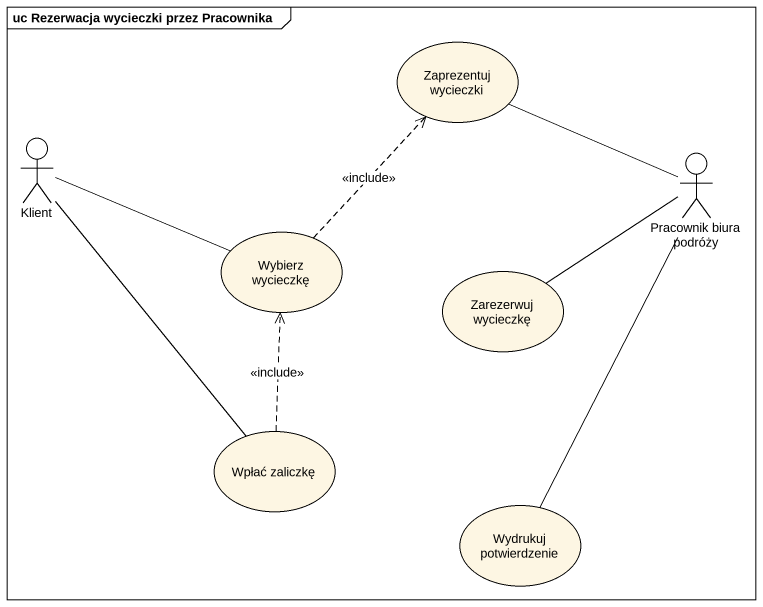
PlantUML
@startuml
mainframe uc Rezerwacja wycieczki przez Pracownika
usecase "Zaprezentuj wycieczki" as Zaprezentuj_wycieczki
actor Klient
actor "Pracownik biura podróży" as Pracownik_biura_podróży
usecase "Wybierz wycieczkę" as Wybierz_wycieczkę
usecase "Zarezerwuj wycieczkę" as Zarezerwuj_wycieczkę
usecase "Wpłać zaliczkę" as Wpłać_zaliczkę
usecase "Wydrukuj potwierdzenie" as Wydrukuj_potwierdzenie
Klient -right- Wybierz_wycieczkę
Klient -- Wpłać_zaliczkę
Pracownik_biura_podróży -left- Zaprezentuj_wycieczki
Pracownik_biura_podróży -left- Zarezerwuj_wycieczkę
Pracownik_biura_podróży -- Wydrukuj_potwierdzenie
Wybierz_wycieczkę .up.> Zaprezentuj_wycieczki : <<include>>
Wpłać_zaliczkę .up.> Wybierz_wycieczkę : <<include>>
@enduml
